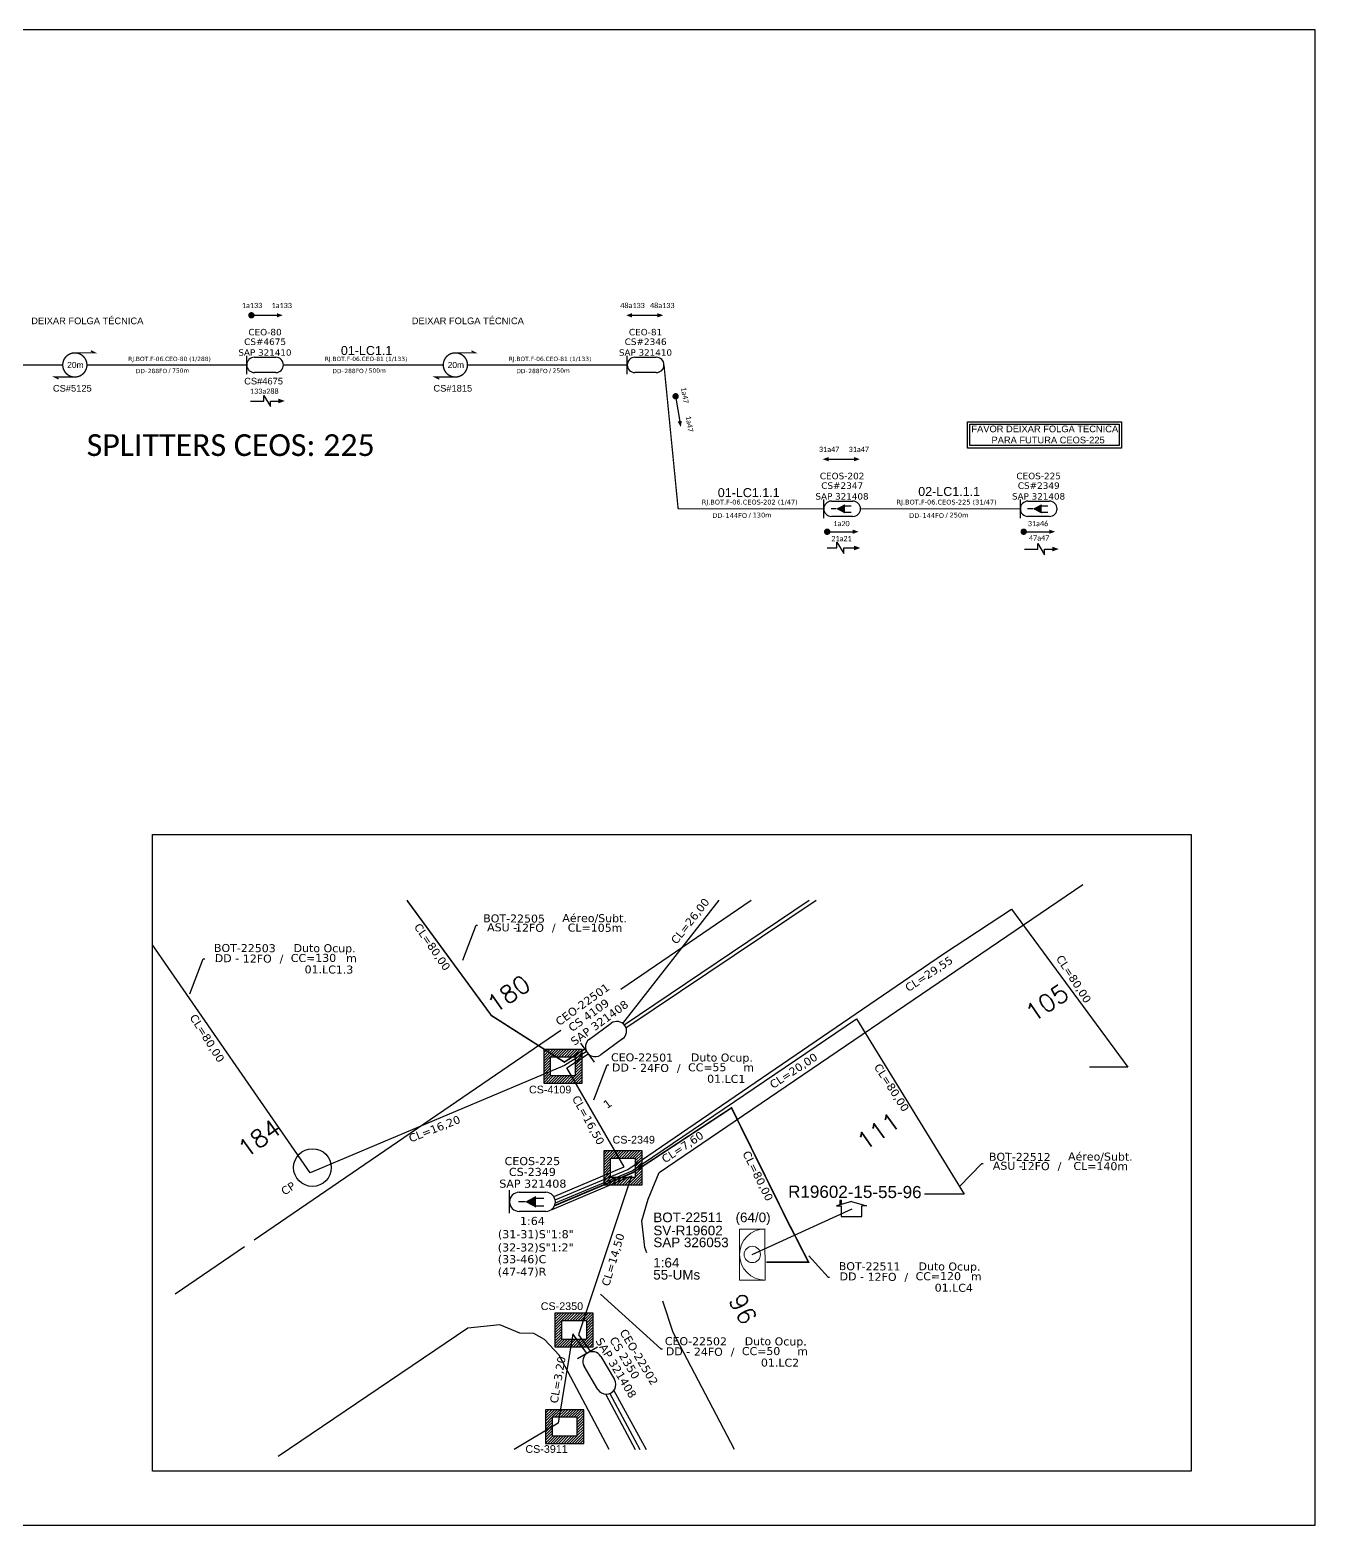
# Model space of a CAD drawing. Extents: x -89 to 1699, y 705 to 1299.
# Drawn here: x 239 to 749, y 705 to 1299 of the extents above; entities that cross this region are included whole.
import ezdxf
from ezdxf.enums import TextEntityAlignment as Align

# ---------------------------------------------------------------- set-up
doc = ezdxf.new("R2010")
doc.units = 0
doc.linetypes.add('ARILSUPP', pattern=[2.98, 1.42, -0.71, 0.14, -0.71])
for name, color, linetype in [('10.1-Caixas Subterrâneas', 5, 'Continuous'), ('20.4-CEOS', 1, 'Continuous'), ('20.5-CABO AÉREO', 1, 'Continuous'), ('20.5-CEO', 1, 'Continuous'), ('CAP a instalar', 1, 'Continuous'), ('celulas gpon', 7, 'Continuous'), ('CEO', 5, 'Continuous'), ('label_cabos', 7, 'Continuous'), ('LC1', 3, 'Continuous'), ('Legenda', 1, 'Continuous'), ('ml', 1, 'Continuous'), ('MUB', 252, 'Continuous'), ('SETA', 7, 'Continuous'), ('Surveys Casinhas', 7, 'Continuous'), ('surveys legendas', 7, 'Continuous')]:
    doc.layers.add(name, color=color, linetype=linetype)
for name, color, linetype, lineweight in [("20.0-LEGENDA DOS CDO'S", 1, 'Continuous', 0), ('20.1-CDO_INTERIOR', 1, 'Continuous', 0), ('40.1-ETIQUETAS', 1, 'Continuous', 20)]:
    doc.layers.add(name, color=color, linetype=linetype, lineweight=lineweight)
doc.layers.add('DROP DE CLIENTE', color=140, linetype='Continuous', plot=False)
doc.layers.add('EXTRA', color=50, linetype='Continuous', plot=False)
doc.styles.add('ARIAL', font='arial.ttf')
doc.styles.add('DIGICADE', font='arial.ttf')
doc.styles.add('ROMANS', font='romans')
doc.styles.add('siredit', font='verdana.ttf')
doc.styles.get("Standard").update_dxf_attribs({"font": 'arial.ttf'})
doc.linetypes.add('FENCELINE1', pattern='A,0.25,-0.1,[133,ltypeshp.shx,S=0.1,R=0,X=-0.1,Y=0],-0.1,1', length=1.45)
doc.dimstyles.get("Standard").update_dxf_attribs({"dimtxt": 0.18, "dimasz": 0.18, "dimexe": 0.18, "dimexo": 0.0625, "dimgap": 0.09, "dimtad": 0, "dimtih": 1, "dimtoh": 1, "dimdec": 4, "dimzin": 0, "dimdsep": 46, "dimtxsty": 'Standard', "dimcen": 0.09, "dimadec": 0, "dimazin": 0, "dimtfac": 1, "dimtdec": 4, "dimtofl": 0, "dimtmove": 0, "dimatfit": 3, "dimfxl": 0, "dimtolj": 1, "dimtzin": 0, "dimarcsym": 0})

# ---------------------------------------------------------------- blocks, each defined once
blk = doc.blocks.new('*X65')
at = {"color": 0, "linetype": 'Continuous'}
for p, q in [((-1.25, 0.34099), (-0.49099, 1.1)), ((-1.25, 0.517767), (-0.667767, 1.1)), ((-1.25, 0.694544), (-0.844544, 1.1)), ((-1.25, 0.87132), (-1.02132, 1.1)), ((-1.25, 1.048097), (-1.198097, 1.1)), ((-0.789214, 0.625), (-0.314214, 1.1)), ((-0.612437, 0.625), (-0.137437, 1.1)), ((-0.43566, 0.625), (0.03934, 1.1)), ((-0.258883, 0.625), (0.216117, 1.1)), ((-0.082107, 0.625), (0.392893, 1.1)), ((0.09467, 0.625), (0.56967, 1.1)), ((0.271447, 0.625), (0.746447, 1.1)), ((0.448223, 0.625), (0.923223, 1.1)), ((0.625, 0.625), (1.1, 1.1)), ((0.801777, 0.625), (1.25, 1.073223)), ((-1.25, 0.164214), (-0.8035, 0.610714)), ((-1.25, -0.012563), (-0.8035, 0.433937)), ((-1.25, -0.18934), (-0.8035, 0.25716)), ((-1.25, -0.366117), (-0.8035, 0.080383)), ((0.8035, 0.449947), (1.25, 0.896447)), ((0.8035, 0.27317), (1.25, 0.71967)), ((0.8035, 0.096393), (1.25, 0.542893)), ((0.8035, -0.080383), (1.25, 0.366117)), ((0.8035, -0.25716), (1.25, 0.18934)), ((0.8035, -0.433937), (1.25, 0.012563)), ((-1.25, -0.542893), (-0.8035, -0.096393)), ((-1.25, -0.71967), (-0.8035, -0.27317)), ((-1.25, -0.896447), (-0.8035, -0.449947)), ((-1.25, -1.073223), (-0.801777, -0.625)), ((-1.1, -1.1), (-0.625, -0.625)), ((-0.923223, -1.1), (-0.448223, -0.625)), ((-0.746447, -1.1), (-0.271447, -0.625)), ((-0.56967, -1.1), (-0.09467, -0.625)), ((-0.392893, -1.1), (0.082107, -0.625)), ((-0.216117, -1.1), (0.258883, -0.625)), ((-0.03934, -1.1), (0.43566, -0.625)), ((0.137437, -1.1), (0.612437, -0.625)), ((0.314214, -1.1), (0.789214, -0.625)), ((0.49099, -1.1), (1.25, -0.34099)), ((0.667767, -1.1), (1.25, -0.517767)), ((0.8035, -0.610714), (1.25, -0.164214)), ((0.844544, -1.1), (1.25, -0.694544)), ((1.02132, -1.1), (1.25, -0.87132)), ((1.198097, -1.1), (1.25, -1.048097))]:
    blk.add_line(p, q, dxfattribs=at)
blk = doc.blocks.new('MANHOLE_MQ')
at = {"color": 0, "linetype": 'Continuous'}
for p, q in [((0.00000623, 0.00000569), (-0.00000627, 0.00000569)), ((-0.00000627, 0.00000569), (-0.00000627, -0.00000531)), ((0.00000623, -0.00000531), (0.00000623, 0.00000569)), ((-0.00000404, 0.00000331), (0.00000399, 0.00000331)), ((-0.00000404, -0.00000294), (-0.00000404, 0.00000331)), ((0.00000399, 0.00000331), (0.00000399, -0.00000294)), ((0.00000399, -0.00000294), (-0.00000404, -0.00000294)), ((0.00000399, -0.00000294), (0.00000399, -0.00000294)), ((-0.00000627, -0.00000531), (0.00000623, -0.00000531))]:
    blk.add_line(p, q, dxfattribs=at)
at = {"color": 0, "linetype": 'Continuous', "xscale": 5e-06, "yscale": 5e-06, "zscale": 1e-05}
blk.add_blockref('*X65', (-0.00000002, 0.00000019), dxfattribs=at)
blk = doc.blocks.new('*U85')
at = {"layer": '20.4-CEOS', "color": 7, "style": 'siredit'}
for tag, p in [('FIBRAS_SPLITTER', (0, 0)), ('FIBRAS_TOP_C', (0, -4.13)), ('RESERVA_FINAIS', (0, -5.46))]:
    blk.add_attdef(tag, p, '', height=1.01, dxfattribs=at)
for tag, p, flags in [('ID_ATIVIDADE', (0, -6.77), 3), ('FATOR', (0, -8.09), 1), ('QTDE', (0, -9.4), 1), ('FID', (0, -10.71), 1)]:
    blk.add_attdef(tag, p, '', height=1.01, dxfattribs=dict(at, flags=flags))
blk = doc.blocks.new('*U87')
at = {"layer": '20.4-CEOS', "color": 7, "style": 'siredit'}
blk.add_attdef('FIBRAS_SPLITTER', (0, 0), '', height=1.01, dxfattribs=at)
for tag, p, flags in [('ID_ATIVIDADE', (0, -1.48), 3), ('FATOR', (0, -2.79), 1), ('QTDE', (0, -4.11), 1), ('FID', (0, -5.42), 1)]:
    blk.add_attdef(tag, p, '', height=1.01, dxfattribs=dict(at, flags=flags))
blk = doc.blocks.new('Inst CDOI-64')
at = {"layer": '20.1-CDO_INTERIOR', "color": 1, "lineweight": 18}
blk.add_lwpolyline([(-2.12, -2.13), (-2.12, 2.12), (0, 2.12), (0.01, -2.13)], close=True, dxfattribs=at)
blk.add_circle((-1.06, 0), 0.68, dxfattribs=at)
blk.add_arc((0.01, 0), 2.13, 90.0276, 270.0276, dxfattribs=at)
at = {"layer": "20.0-LEGENDA DOS CDO'S"}
for tag, p, style, flags in [('ID_ATIVIDADE', (-9.3, 3.78), 'ARIAL', 3), ('FATOR', (-1.5, 3.78), 'ARIAL', 1), ('QTDE', (-9.18, -3.66), 'DIGICADE', 3)]:
    blk.add_attdef(tag, p, '', height=0.8, rotation=0.118, dxfattribs=dict(at, style=style, flags=flags))
at = {"layer": "20.0-LEGENDA DOS CDO'S", "style": 'ARIAL'}
for tag, p, rotation in [('FID', (-9.3, 2.69), 0.118), ('SAP', (-9.3, 0.61), 359.9724), ('SURVEY', (-9.3, 1.6), 359.9724), ('1:XX', (-9.31, -1.08), 359.9724), ('UMS', (-9.31, -2.09), 359.9724)]:
    blk.add_attdef(tag, p, '', height=0.8, rotation=rotation, dxfattribs=at)
blk.add_attdef('FIBRAS_UTILIZADAS', text='', height=0.8, rotation=359.9724, dxfattribs=at).set_placement((-0.99, 2.69), align=Align.CENTER)
blk = doc.blocks.new('Inst CB DT OCUP CFOA-SM-DD-G-24')
at = {"layer": 'label_cabos', "color": 0, "style": 'siredit'}
for tag, flags, p in [('ID_ATIVIDADE', 3, (1.31, 2.67)), ('FATOR', 1, (11.56, 2.55))]:
    blk.add_attdef(tag, text='', height=1, rotation=359.69, dxfattribs=dict(at, flags=flags)).set_placement(p, align=Align.MIDDLE_CENTER)
for tag, p in [('TIPO_CABO', (1.11, 0)), ('DESTINO_CABO', (3.13, 1.26)), ('CABO', (4.69, -0.05)), ('/', (7.71, -0.05)), ('LANCE', (10.41, 0.02)), ('TIPO_CABO', (13.11, 1.24)), ('UND', (16.46, 0)), ('FID', (13.65, -1.41))]:
    blk.add_attdef(tag, text='', height=1, rotation=359.69, dxfattribs=at).set_placement(p, align=Align.MIDDLE_CENTER)
blk.add_attdef('QTDE', (11.93, -0.45), '', height=1, rotation=359.69, dxfattribs=at)
blk = doc.blocks.new('LEGENDA DOS CABOS')
at = {"layer": 'EXTRA', "color": 0, "style": 'siredit'}
for tag, p in [('ID', (4.6, 0.97)), ('XX', (9.03, 0.97))]:
    blk.add_attdef(tag, text='', height=0.48, rotation=359.69, dxfattribs=at).set_placement(p, align=Align.MIDDLE_CENTER)
at = {"layer": 'Legenda', "color": 0, "style": 'siredit'}
for tag, p in [('TIPO_CABO', (1.31, 0)), ('CABO', (4.69, -0.05)), ('/', (6.81, -0.05)), ('METROS', (10.03, -0.05))]:
    blk.add_attdef(tag, text='', height=0.8, rotation=359.69, dxfattribs=at).set_placement(p, align=Align.MIDDLE_CENTER)
blk = doc.blocks.new('Inst CB DT OCUP CFOA-SM-DD-S-12')
at = {"layer": 'label_cabos', "color": 0, "style": 'siredit'}
for tag, flags, p in [('ID_ATIVIDADE', 3, (1.31, 2.67)), ('FATOR', 1, (11.56, 2.55))]:
    blk.add_attdef(tag, text='', height=1, rotation=359.69, dxfattribs=dict(at, flags=flags)).set_placement(p, align=Align.MIDDLE_CENTER)
for tag, p in [('TIPO_CABO', (1.11, 0)), ('DESTINO_CABO', (3.13, 1.26)), ('CABO', (4.69, -0.05)), ('/', (7.71, -0.05)), ('LANCE', (10.41, 0.02)), ('TIPO_CABO', (13.11, 1.24)), ('UND', (16.46, 0)), ('FID', (13.65, -1.41))]:
    blk.add_attdef(tag, text='', height=1, rotation=359.69, dxfattribs=at).set_placement(p, align=Align.MIDDLE_CENTER)
blk.add_attdef('QTDE', (11.93, -0.45), '', height=1, rotation=359.69, dxfattribs=at)
blk = doc.blocks.new('ETIQUETA_RS5F')
at = {"layer": '40.1-ETIQUETAS', "color": 0, "style": 'siredit'}
blk.add_text('/', height=1.5, dxfattribs=at).set_placement((1.58, -1.95), align=Align.MIDDLE_RIGHT)
for tag, p in [('ETIQUETA_R_PRIMARIA', (1.21, 4.1)), ('ETIQUETA_R_SECUNDARIA', (1.21, 2.1)), ('F_ATIVAS/F_MORTAS', (1.14, -4.24))]:
    blk.add_attdef(tag, text='', height=1.5, dxfattribs=at).set_placement(p, align=Align.MIDDLE_CENTER)
for tag, p in [('TIPO_CABO', (-6.58, -2.12)), ('CAP_CABO', (0.4, -2.09))]:
    blk.add_attdef(tag, text='', height=1.5, dxfattribs=at).set_placement(p, align=Align.MIDDLE_RIGHT)
blk.add_attdef('METROS', text='', height=1.5, dxfattribs=at).set_placement((2.14, -1.95), align=Align.MIDDLE_LEFT)
for tag, p in [('FUSÃO_1', (0.85, -8.39)), ('FUSÃO_2', (0.85, -10.6)), ('FUSÃO_3', (0.85, -12.93)), ('FUSÃO_4', (0.85, -15.14)), ('FUSÃO_5', (0.85, -17.16))]:
    blk.add_attdef(tag, text='', height=1.5, dxfattribs=at).set_placement(p, align=Align.CENTER)
blk = doc.blocks.new('SURVEY_SURVEY')
for p, q in [((0, 0.0000152), (-0.0000151, 0.0000108)), ((0, 0.0000152), (0.0000151, 0.0000108)), ((0.0000101, 0.0000159), (0.0000117, 0.0000159)), ((0.0000101, 0.0000123), (0.0000101, 0.0000159)), ((0.0000117, 0.0000159), (0.0000117, 0.0000119)), ((-0.0000151, 0.0000108), (-0.0000104, 0.0000108)), ((-0.0000103, 0), (-0.0000103, 0.0000108)), ((0.0000103, 0), (-0.0000103, 0)), ((0.0000151, 0.0000108), (0.0000103, 0.0000108)), ((0.0000103, 0.0000108), (0.0000103, 0))]:
    blk.add_line(p, q)

msp = doc.modelspace()

# ---------------------------------------------------------------- linework, layer by layer
msp.add_lwpolyline([(-89.32, 705.02), (749.25, 705.02), (749.25, 1299.02), (-89.32, 1299.02), (-89.32, 705.02)])
at = {"color": 7}
for points, const_width in [([(325.94, 1185.64, 1), (327.21, 1185.65, 1)], 1.27), ([(256.4, 1170.72, 1.000012), (256.4, 1161.12, 0.999978)], 0.533), ([(407.61, 1170.72, 1.000012), (407.61, 1161.12, 0.999978)], 0.533), ([(495.03, 1154.1, 1), (495.23, 1152.85, 1)], 1.27), ([(554.73, 1099.66, 1), (556, 1099.67, 1)], 1.27), ([(632.83, 1099.66, 1), (634.1, 1099.67, 1)], 1.27)]:
    msp.add_lwpolyline(points, format="xyb", close=True, dxfattribs=dict(at, const_width=const_width))
for points in [[(326.58, 1185.64), (336.71, 1185.64)], [(477.78, 1185.64), (487.92, 1185.64)], [(331.52, 1151.59), (331.52, 1153.84), (334.2, 1149.35), (334.2, 1151.59)], [(555.89, 1128.49), (566.02, 1128.49)], [(555.36, 1099.66), (565.5, 1099.66)], [(633.47, 1099.66), (643.6, 1099.66)], [(559.25, 1093.2), (559.25, 1095.45), (561.93, 1090.96), (561.93, 1093.2)], [(639.05, 1092.76), (639.05, 1095.01), (641.73, 1090.52), (641.74, 1092.76)]]:
    msp.add_lwpolyline(points, dxfattribs=at)
at = {"color": 7, "const_width": 0.5}
for points in [[(256.4, 1170.72), (264.4, 1170.72), (262.8, 1171.52)], [(407.61, 1170.72), (415.61, 1170.72), (414.01, 1171.52)], [(256.4, 1161.12), (248.4, 1161.12), (250, 1160.32)], [(407.61, 1161.12), (399.61, 1161.12), (401.21, 1160.32)]]:
    msp.add_lwpolyline(points, dxfattribs=at)
at = {"color": 7, "ltscale": 9e-07}
for points in [[(611.06, 1143.32), (672.35, 1143.32), (672.35, 1132.89), (611.06, 1132.89)], [(612.04, 1142.34), (671.37, 1142.34), (671.37, 1133.86), (612.04, 1133.86)]]:
    msp.add_lwpolyline(points, close=True, dxfattribs=at)
at = {"color": 3, "ltscale": 0.5}
msp.add_lwpolyline([(287.33, 979.42), (700.03, 979.42), (700.03, 726.42), (287.33, 726.42)], close=True, dxfattribs=at)
at = {"layer": '20.4-CEOS', "color": 7}
for p, q in [((327.74, 1168.96), (336.27, 1168.96)), ((478.95, 1168.96), (487.47, 1168.96)), ((336.27, 1162.88), (327.74, 1162.88)), ((487.47, 1162.88), (478.95, 1162.88)), ((557.05, 1111.8), (565.58, 1111.8)), ((635.16, 1111.8), (643.68, 1111.8)), ((565.58, 1105.72), (557.05, 1105.72)), ((643.68, 1105.72), (635.16, 1105.72))]:
    msp.add_line(p, q, dxfattribs=at)
at = {"layer": '20.4-CEOS', "color": 5}
for p, q in [((432.92, 837.24), (443.55, 837.24)), ((443.55, 829.67), (432.92, 829.67))]:
    msp.add_line(p, q, dxfattribs=at)
at = {"layer": '20.4-CEOS', "color": 7}
for points in [[(324.7, 1162.25), (324.7, 1169.58)], [(475.91, 1162.25), (475.91, 1169.58)], [(554.01, 1105.1), (554.01, 1112.43)], [(632.12, 1105.1), (632.12, 1112.43)], [(558.96, 1108.76), (556.91, 1108.76)], [(562.33, 1109.97), (564.91, 1109.97)], [(562.33, 1107.44), (564.91, 1107.44)], [(637.07, 1108.76), (635.02, 1108.76)], [(640.43, 1109.97), (643.02, 1109.97)], [(640.43, 1107.44), (643.02, 1107.44)]]:
    msp.add_lwpolyline(points, dxfattribs=at)
for points in [[(558.96, 1108.76, 0, 3.75, 0), (562.48, 1108.76, 3.75, 3.75, 0)], [(637.07, 1108.76, 0, 3.75, 0), (640.59, 1108.76, 3.75, 3.75, 0)]]:
    msp.add_lwpolyline(points, format="xyseb", dxfattribs=at)
at = {"layer": '20.4-CEOS', "color": 5}
for points in [[(429.13, 828.89), (429.13, 838.02)], [(435.3, 833.46), (432.74, 833.46)], [(439.49, 834.96), (442.72, 834.96)], [(439.49, 831.81), (442.72, 831.81)]]:
    msp.add_lwpolyline(points, dxfattribs=at)
msp.add_lwpolyline([(435.3, 833.46, 0, 4.68, 0), (439.69, 833.46, 4.68, 4.68, 0)], format="xyseb", dxfattribs=at)
at = {"layer": '20.4-CEOS', "color": 7}
for centre, start, end in [((327.74, 1165.92), 90, 270), ((336.27, 1165.92), 270, 90), ((478.95, 1165.92), 90, 270), ((487.47, 1165.92), 270, 90), ((557.05, 1108.76), 90, 270), ((565.58, 1108.76), 270, 90), ((635.16, 1108.76), 90, 270), ((643.68, 1108.76), 270, 90)]:
    msp.add_arc(centre, 3.04, start, end, dxfattribs=at)
at = {"layer": '20.4-CEOS', "color": 5}
for centre, start, end in [((432.92, 833.46), 90, 270), ((443.55, 833.46), 270, 90)]:
    msp.add_arc(centre, 3.79, start, end, dxfattribs=at)
at = {"layer": '20.5-CABO AÉREO', "color": 7, "ltscale": 8, "const_width": 0.508}
for points in [[(188.1, 1165.92), (251.6, 1165.92)], [(261.2, 1165.92), (324.7, 1165.92)], [(339.31, 1165.92), (402.81, 1165.92)], [(412.41, 1165.92), (475.91, 1165.92)], [(490.51, 1165.92), (496.14, 1108.76)], [(496.14, 1108.76), (554.01, 1108.76)], [(568.62, 1108.76), (632.12, 1108.76)]]:
    msp.add_lwpolyline(points, dxfattribs=at)
at = {"layer": '20.5-CEO', "color": 7}
for p, q in [((460.86, 898.06), (469.58, 904.37)), ((474.07, 898.16), (465.36, 891.85)), ((464.29, 758.88), (458.78, 768.12)), ((465.36, 772.05), (470.87, 762.81))]:
    msp.add_line(p, q, dxfattribs=at)
for points in [[(457.3, 896.45), (462.72, 888.97)], [(464.08, 775.74), (456.14, 771.01)]]:
    msp.add_lwpolyline(points, dxfattribs=at)
for centre, start, end in [((471.82, 901.27), 305.91777, 125.91777), ((463.11, 894.96), 125.91777, 305.91777), ((462.07, 770.08), 30.8156, 210.8156), ((467.58, 760.85), 210.8156, 30.8156)]:
    msp.add_arc(centre, 3.83, start, end, dxfattribs=at)
at = {"layer": 'CAP a instalar', "color": 8, "linetype": 'FENCELINE1', "ltscale": 5, "const_width": 0.636}
msp.add_lwpolyline([(458.88, 894.07), (450.92, 888.97), (421.94, 907.46), (388.36, 953.27)], dxfattribs=at)
at = {"layer": 'CAP a instalar', "color": 7, "linetype": 'FENCELINE1', "ltscale": 5}
for points in [[(474.18, 904.29), (512.45, 953.27)], [(474.74, 903.77), (548.17, 953.27)], [(475.32, 902.62), (550.99, 953.27)], [(447.26, 834.23), (476.14, 846.25), (601.65, 931.96), (628.55, 949.78), (674.83, 886.9), (659.59, 886.92)], [(459.56, 893.06), (451.01, 887.67), (349.98, 844.98), (287.33, 935.61)], [(447.09, 835.74), (474.75, 847.32), (451.94, 886.67), (460.4, 892.27)], [(446.02, 830.42), (477.56, 843.82), (456.57, 780.62), (461.22, 774.09)], [(459.66, 773.43), (454.25, 780.95), (448.45, 745.48), (430.99, 735.11)]]:
    msp.add_lwpolyline(points, dxfattribs=at)
at = {"layer": 'CAP a instalar', "color": 8, "linetype": 'FENCELINE1', "ltscale": 5}
msp.add_lwpolyline([(447.42, 833.11), (477.84, 845.72), (567.05, 906.16), (609.77, 836.55), (594.03, 836.51)], dxfattribs=at)
at = {"layer": 'CAP a instalar', "linetype": 'FENCELINE1', "ltscale": 5, "const_width": 0.636}
for points in [[(446.84, 831.85), (478.31, 845.13), (517.35, 870.78), (540.95, 823.03)], [(540.8, 823.45), (547.93, 809.53), (531.21, 809.53)]]:
    msp.add_lwpolyline(points, dxfattribs=at)
at = {"layer": 'CAP a instalar', "color": 8, "ltscale": 5}
for points in [[(467.37, 756.93), (479.02, 735.11)], [(468.93, 757.24), (480.9, 735.11)], [(470.63, 758.54), (483.44, 735.11)]]:
    msp.add_lwpolyline(points, dxfattribs=at)
at = {"layer": 'DROP DE CLIENTE'}
msp.add_lwpolyline([(525.6, 812.53), (565.31, 830.64)], dxfattribs=at)
at = {"layer": 'ml', "color": 5}
msp.add_circle((350.83, 847.04), 7.49, dxfattribs=at)
at = {"layer": 'MUB'}
for points in [[(483.65, 813.12), (482.93, 815.27), (481.67, 825.92), (484.28, 834.55), (488.62, 845.14), (656.99, 959.47)], [(473.43, 917.96), (525.11, 953.27)], [(327.7, 818.39), (449.49, 901.61)], [(296.3, 796.94), (323.86, 815.76)], [(518.54, 735.11), (494.18, 781.48), (489.99, 794.05)], [(468.7, 735.11), (448.81, 772.52), (442.98, 778.78), (438.78, 781.11), (433.22, 781.3), (425.24, 784.61), (412.55, 783.26), (337.16, 732.21)]]:
    msp.add_lwpolyline(points, dxfattribs=at)
at = {"layer": 'SETA', "color": 7}
for points in [[(495.13, 1153.47), (496.91, 1142.7)], [(326.25, 1151.59), (331.52, 1151.59)], [(334.2, 1151.59), (338.26, 1151.59)], [(555.36, 1093.2), (559.25, 1093.2)], [(561.93, 1093.2), (565.99, 1093.2)], [(633.78, 1092.76), (639.05, 1092.76)], [(641.74, 1092.76), (645.79, 1092.76)]]:
    msp.add_lwpolyline(points, dxfattribs=at)
for points in [[(336.71, 1186.49), (339.04, 1185.66), (336.72, 1184.8)], [(477.79, 1184.8), (475.46, 1185.63), (477.78, 1186.49)], [(487.92, 1186.49), (490.25, 1185.66), (487.92, 1184.8)], [(337.29, 1152.54), (339.85, 1151.61), (337.29, 1150.68)], [(497.62, 1143.7), (497.16, 1141.27), (495.95, 1143.43)], [(555.89, 1127.64), (553.56, 1128.47), (555.89, 1129.33)], [(566.02, 1129.33), (568.35, 1128.5), (566.03, 1127.64)], [(565.49, 1100.51), (567.83, 1099.67), (565.5, 1098.82)], [(643.6, 1100.51), (645.93, 1099.67), (643.61, 1098.82)], [(565.99, 1094.13), (568.55, 1093.2), (565.99, 1092.27)], [(644.83, 1093.71), (647.39, 1092.78), (644.83, 1091.85)]]:
    msp.add_solid(points, dxfattribs=at)

# ---------------------------------------------------------------- block references
at = {"color": 0, "lineweight": 0}
ref = msp.add_blockref('Inst CB DT OCUP CFOA-SM-DD-S-12', (314.01, 930.25), dxfattribs=dict(at, xscale=3.178607467204843, yscale=3.178607467204843, zscale=3.178607467204843))
ref.add_attrib('DESTINO_CABO', 'BOT-22503', dxfattribs={"layer": 'label_cabos', "color": 0, "height": 3.179, "rotation": 359.69001, "style": 'siredit'}).set_placement((323.96, 934.26), align=Align.MIDDLE_CENTER)
ref.add_attrib('TIPO_CABO', 'Duto Ocup.', dxfattribs={"layer": 'label_cabos', "color": 0, "height": 3.179, "rotation": 359.69001, "style": 'siredit'}).set_placement((355.67, 934.2), align=Align.MIDDLE_CENTER)
ref.add_attrib('/', '/', dxfattribs={"layer": 'label_cabos', "color": 0, "height": 3.18, "rotation": 359.69001, "style": 'siredit'}).set_placement((338.53, 930.08), align=Align.MIDDLE_CENTER)
ref.add_attrib('FID', '01.LC1.3', dxfattribs={"layer": 'label_cabos', "color": 0, "height": 3.179, "rotation": 359.69001, "style": 'siredit'}).set_placement((357.39, 925.75), align=Align.MIDDLE_CENTER)
ref.add_attrib('LANCE', 'CC=', dxfattribs={"layer": 'label_cabos', "color": 0, "height": 3.179, "rotation": 359.69001, "style": 'siredit'}).set_placement((347.09, 930.31), align=Align.MIDDLE_CENTER)
ref.add_attrib('UND', 'm', dxfattribs={"layer": 'label_cabos', "color": 0, "height": 3.18, "rotation": 359.69001, "style": 'siredit'}).set_placement((366.34, 930.25), align=Align.MIDDLE_CENTER)
ref.add_attrib('CABO', '12FO', dxfattribs={"layer": 'label_cabos', "color": 0, "height": 3.179, "rotation": 359.69001, "style": 'siredit'}).set_placement((328.9, 930.08), align=Align.MIDDLE_CENTER)
ref.add_attrib('TIPO_CABO', 'DD - ', dxfattribs={"layer": 'label_cabos', "color": 0, "height": 3.179, "rotation": 359.69001, "style": 'siredit'}).set_placement((317.54, 930.23), align=Align.MIDDLE_CENTER)
ref.add_attrib('QTDE', '130', (351.93, 928.8), dxfattribs={"layer": 'label_cabos', "color": 0, "height": 3.179, "rotation": 359.69001, "style": 'siredit'})
ref = msp.add_blockref('Inst CB DT OCUP CFOA-SM-DD-G-24', (471.86, 886.8), dxfattribs=dict(at, xscale=3.178607467204843, yscale=3.178607467204843, zscale=3.178607467204843))
ref.add_attrib('DESTINO_CABO', 'CEO-22501', dxfattribs={"layer": 'label_cabos', "color": 0, "height": 3.179, "rotation": 359.69001, "style": 'siredit'}).set_placement((481.81, 890.81), align=Align.MIDDLE_CENTER)
ref.add_attrib('TIPO_CABO', 'Duto Ocup.', dxfattribs={"layer": 'label_cabos', "color": 0, "height": 3.179, "rotation": 359.69001, "style": 'siredit'}).set_placement((513.52, 890.76), align=Align.MIDDLE_CENTER)
ref.add_attrib('/', '/', dxfattribs={"layer": 'label_cabos', "color": 0, "height": 3.18, "rotation": 359.69001, "style": 'siredit'}).set_placement((496.38, 886.64), align=Align.MIDDLE_CENTER)
ref.add_attrib('FID', '01.LC1', dxfattribs={"layer": 'label_cabos', "color": 0, "height": 3.179, "rotation": 359.69001, "style": 'siredit'}).set_placement((515.24, 882.31), align=Align.MIDDLE_CENTER)
ref.add_attrib('LANCE', 'CC=', dxfattribs={"layer": 'label_cabos', "color": 0, "height": 3.179, "rotation": 359.69001, "style": 'siredit'}).set_placement((504.94, 886.87), align=Align.MIDDLE_CENTER)
ref.add_attrib('UND', 'm', dxfattribs={"layer": 'label_cabos', "color": 0, "height": 3.18, "rotation": 359.69001, "style": 'siredit'}).set_placement((524.19, 886.81), align=Align.MIDDLE_CENTER)
ref.add_attrib('CABO', '24FO', dxfattribs={"layer": 'label_cabos', "color": 0, "height": 3.179, "rotation": 359.69001, "style": 'siredit'}).set_placement((486.75, 886.64), align=Align.MIDDLE_CENTER)
ref.add_attrib('TIPO_CABO', 'DD - ', dxfattribs={"layer": 'label_cabos', "color": 0, "height": 3.179, "rotation": 359.69001, "style": 'siredit'}).set_placement((475.39, 886.79), align=Align.MIDDLE_CENTER)
ref.add_attrib('QTDE', '55', (509.77, 885.36), dxfattribs={"layer": 'label_cabos', "color": 0, "height": 3.179, "rotation": 359.69001, "style": 'siredit'})
at = {"color": 0, "lineweight": 0, "xscale": 4.767911200807266, "yscale": 4.767911200807266, "zscale": 4.767911200807266}
msp.add_blockref('Inst CDOI-64', (530.64, 812.53), dxfattribs=at).add_auto_attribs({'FIBRAS_UTILIZADAS': '(64/0)', 'SURVEY': 'SV-R19602', 'SAP': 'SAP 326053', '1:XX': '1:64', 'UMS': '55-UMs', 'FID': 'BOT-22511'})
at = {"color": 0, "lineweight": 0}
ref = msp.add_blockref('Inst CB DT OCUP CFOA-SM-DD-S-12', (562.29, 803.82), dxfattribs=dict(at, xscale=3.178607467204843, yscale=3.178607467204843, zscale=3.178607467204843))
ref.add_attrib('DESTINO_CABO', 'BOT-22511', dxfattribs={"layer": 'EXTRA', "color": 0, "height": 3.179, "rotation": 359.69001, "style": 'siredit'}).set_placement((572.24, 807.83), align=Align.MIDDLE_CENTER)
ref.add_attrib('TIPO_CABO', 'Duto Ocup.', dxfattribs={"layer": 'label_cabos', "color": 0, "height": 3.179, "rotation": 359.69001, "style": 'siredit'}).set_placement((603.96, 807.77), align=Align.MIDDLE_CENTER)
ref.add_attrib('/', '/', dxfattribs={"layer": 'label_cabos', "color": 0, "height": 3.18, "rotation": 359.69001, "style": 'siredit'}).set_placement((586.81, 803.65), align=Align.MIDDLE_CENTER)
ref.add_attrib('FID', '01.LC4', dxfattribs={"layer": 'label_cabos', "color": 0, "height": 3.179, "rotation": 359.69001, "style": 'siredit'}).set_placement((605.67, 799.32), align=Align.MIDDLE_CENTER)
ref.add_attrib('LANCE', 'CC=', dxfattribs={"layer": 'label_cabos', "color": 0, "height": 3.179, "rotation": 359.69001, "style": 'siredit'}).set_placement((595.38, 803.88), align=Align.MIDDLE_CENTER)
ref.add_attrib('UND', 'm', dxfattribs={"layer": 'label_cabos', "color": 0, "height": 3.18, "rotation": 359.69001, "style": 'siredit'}).set_placement((614.62, 803.82), align=Align.MIDDLE_CENTER)
ref.add_attrib('CABO', '12FO', dxfattribs={"layer": 'label_cabos', "color": 0, "height": 3.179, "rotation": 359.69001, "style": 'siredit'}).set_placement((577.18, 803.65), align=Align.MIDDLE_CENTER)
ref.add_attrib('TIPO_CABO', 'DD - ', dxfattribs={"layer": 'label_cabos', "color": 0, "height": 3.179, "rotation": 359.69001, "style": 'siredit'}).set_placement((565.83, 803.8), align=Align.MIDDLE_CENTER)
ref.add_attrib('QTDE', '120', (600.21, 802.37), dxfattribs={"layer": 'label_cabos', "color": 0, "height": 3.179, "rotation": 359.69001, "style": 'siredit'})
ref = msp.add_blockref('Inst CB DT OCUP CFOA-SM-DD-G-24', (493.25, 774.06), dxfattribs=dict(at, xscale=3.178607467204843, yscale=3.178607467204843, zscale=3.178607467204843))
ref.add_attrib('DESTINO_CABO', 'CEO-22502', dxfattribs={"layer": 'label_cabos', "color": 0, "height": 3.179, "rotation": 359.69001, "style": 'siredit'}).set_placement((503.2, 778.07), align=Align.MIDDLE_CENTER)
ref.add_attrib('TIPO_CABO', 'Duto Ocup.', dxfattribs={"layer": 'label_cabos', "color": 0, "height": 3.179, "rotation": 359.69001, "style": 'siredit'}).set_placement((534.92, 778.02), align=Align.MIDDLE_CENTER)
ref.add_attrib('/', '/', dxfattribs={"layer": 'label_cabos', "color": 0, "height": 3.18, "rotation": 359.69001, "style": 'siredit'}).set_placement((517.77, 773.89), align=Align.MIDDLE_CENTER)
ref.add_attrib('FID', '01.LC2', dxfattribs={"layer": 'label_cabos', "color": 0, "height": 3.179, "rotation": 359.69001, "style": 'siredit'}).set_placement((536.63, 769.56), align=Align.MIDDLE_CENTER)
ref.add_attrib('LANCE', 'CC=', dxfattribs={"layer": 'label_cabos', "color": 0, "height": 3.179, "rotation": 359.69001, "style": 'siredit'}).set_placement((526.34, 774.13), align=Align.MIDDLE_CENTER)
ref.add_attrib('UND', 'm', dxfattribs={"layer": 'label_cabos', "color": 0, "height": 3.18, "rotation": 359.69001, "style": 'siredit'}).set_placement((545.58, 774.06), align=Align.MIDDLE_CENTER)
ref.add_attrib('CABO', '24FO', dxfattribs={"layer": 'label_cabos', "color": 0, "height": 3.179, "rotation": 359.69001, "style": 'siredit'}).set_placement((508.14, 773.89), align=Align.MIDDLE_CENTER)
ref.add_attrib('TIPO_CABO', 'DD - ', dxfattribs={"layer": 'label_cabos', "color": 0, "height": 3.179, "rotation": 359.69001, "style": 'siredit'}).set_placement((496.79, 774.04), align=Align.MIDDLE_CENTER)
ref.add_attrib('QTDE', '50', (531.17, 772.61), dxfattribs={"layer": 'label_cabos', "color": 0, "height": 3.179, "rotation": 359.69001, "style": 'siredit'})
at = {"layer": '10.1-Caixas Subterrâneas', "color": 30, "xscale": 1219774.929663146, "yscale": 1219774.929663146, "zscale": 1219774.929663146}
for p, rotation in [((450.33, 887.51), 180.0000000000626), ((474.18, 847.18), 180.0000000000626), ((454.74, 782.78), 180.0000000000626), ((451.02, 744.4), 180.0000000000625)]:
    msp.add_blockref('MANHOLE_MQ', p, dxfattribs=dict(at, rotation=rotation))
at = {"layer": '20.4-CEOS', "color": 5, "lineweight": 0}
ref = msp.add_blockref('*U85', (424.52, 818.99), dxfattribs=dict(at, xscale=3.178607467204843, yscale=3.178607467204843, zscale=3.178607467204843))
ref.add_attrib('FIBRAS_SPLITTER', '(31-31)S"1:8"', (424.52, 818.99), dxfattribs={"color": 7, "height": 3.2094, "style": 'siredit'})
ref.add_attrib('FIBRAS_TOP_C', '(33-46)C', (424.47, 809.06), dxfattribs={"color": 7, "height": 3.209, "style": 'siredit'})
ref.add_attrib('RESERVA_FINAIS', '(47-47)R', (424.47, 804.06), dxfattribs={"color": 7, "height": 3.209, "style": 'siredit'})
at = {"layer": '20.4-CEOS', "color": 5, "lineweight": 0, "xscale": 3.178607467204843, "yscale": 3.178607467204843, "zscale": 3.178607467204843}
msp.add_blockref('*U87', (424.47, 813.72), dxfattribs=at).add_auto_attribs({'FIBRAS_SPLITTER': '(32-32)S"1:2"'})
at = {"layer": '40.1-ETIQUETAS', "color": 7}
ref = msp.add_blockref('ETIQUETA_RS5F', (292.63, 1165.92), dxfattribs=dict(at, xscale=1.143000000000007, yscale=1.142999999999971, zscale=1.143))
ref.add_attrib('ETIQUETA_R_SECUNDARIA', 'RJ.BOT.F-06.CEO-80 (1/288)', dxfattribs={"color": 0, "height": 1.7145, "style": 'siredit'}).set_placement((294.02, 1168.32), align=Align.MIDDLE_CENTER)
ref.add_attrib('TIPO_CABO', 'DD-', dxfattribs={"color": 0, "height": 1.714, "style": 'siredit'}).set_placement((285.1, 1163.5), align=Align.MIDDLE_RIGHT)
ref.add_attrib('CAP_CABO', '288FO', dxfattribs={"color": 0, "height": 1.714, "style": 'siredit'}).set_placement((293.08, 1163.53), align=Align.MIDDLE_RIGHT)
ref.add_attrib('METROS', '750m', dxfattribs={"color": 0, "height": 1.714, "style": 'siredit'}).set_placement((295.08, 1163.68), align=Align.MIDDLE_LEFT)
ref = msp.add_blockref('ETIQUETA_RS5F', (370.73, 1165.92), dxfattribs=dict(at, xscale=1.143000000000007, yscale=1.142999999999971, zscale=1.143))
ref.add_attrib('ETIQUETA_R_SECUNDARIA', 'RJ.BOT.F-06.CEO-81 (1/133)', dxfattribs={"color": 0, "height": 1.7145, "style": 'siredit'}).set_placement((372.12, 1168.32), align=Align.MIDDLE_CENTER)
ref.add_attrib('TIPO_CABO', 'DD-', dxfattribs={"color": 0, "height": 1.714, "style": 'siredit'}).set_placement((363.21, 1163.5), align=Align.MIDDLE_RIGHT)
ref.add_attrib('CAP_CABO', '288FO', dxfattribs={"color": 0, "height": 1.714, "style": 'siredit'}).set_placement((371.19, 1163.53), align=Align.MIDDLE_RIGHT)
ref.add_attrib('METROS', '500m', dxfattribs={"color": 0, "height": 1.714, "style": 'siredit'}).set_placement((373.18, 1163.68), align=Align.MIDDLE_LEFT)
ref = msp.add_blockref('ETIQUETA_RS5F', (443.83, 1165.92), dxfattribs=dict(at, xscale=1.143000000000007, yscale=1.142999999999971, zscale=1.143))
ref.add_attrib('ETIQUETA_R_SECUNDARIA', 'RJ.BOT.F-06.CEO-81 (1/133)', dxfattribs={"color": 0, "height": 1.7145, "style": 'siredit'}).set_placement((445.22, 1168.32), align=Align.MIDDLE_CENTER)
ref.add_attrib('TIPO_CABO', 'DD-', dxfattribs={"color": 0, "height": 1.714, "style": 'siredit'}).set_placement((436.31, 1163.5), align=Align.MIDDLE_RIGHT)
ref.add_attrib('CAP_CABO', '288FO', dxfattribs={"color": 0, "height": 1.714, "style": 'siredit'}).set_placement((444.29, 1163.52), align=Align.MIDDLE_RIGHT)
ref.add_attrib('METROS', '250m', dxfattribs={"color": 0, "height": 1.714, "style": 'siredit'}).set_placement((446.28, 1163.68), align=Align.MIDDLE_LEFT)
ref = msp.add_blockref('ETIQUETA_RS5F', (523.03, 1108.76), dxfattribs=dict(at, xscale=1.27, yscale=1.27, zscale=1.27))
ref.add_attrib('ETIQUETA_R_SECUNDARIA', 'RJ.BOT.F-06.CEOS-202 (1/47)', dxfattribs={"color": 0, "height": 1.905, "style": 'siredit'}).set_placement((524.57, 1111.43), align=Align.MIDDLE_CENTER)
ref.add_attrib('TIPO_CABO', 'DD-', dxfattribs={"color": 0, "height": 1.905, "style": 'siredit'}).set_placement((514.67, 1106.08), align=Align.MIDDLE_RIGHT)
ref.add_attrib('CAP_CABO', '144FO', dxfattribs={"color": 0, "height": 1.905, "style": 'siredit'}).set_placement((523.53, 1106.1), align=Align.MIDDLE_RIGHT)
ref.add_attrib('METROS', '130m', dxfattribs={"color": 0, "height": 1.905, "style": 'siredit'}).set_placement((525.75, 1106.28), align=Align.MIDDLE_LEFT)
ref = msp.add_blockref('ETIQUETA_RS5F', (601.27, 1108.76), dxfattribs=dict(at, xscale=1.27, yscale=1.27, zscale=1.27))
ref.add_attrib('ETIQUETA_R_SECUNDARIA', 'RJ.BOT.F-06.CEOS-225 (31/47)', dxfattribs={"color": 0, "height": 1.905, "style": 'siredit'}).set_placement((602.81, 1111.43), align=Align.MIDDLE_CENTER)
ref.add_attrib('TIPO_CABO', 'DD-', dxfattribs={"color": 0, "height": 1.905, "style": 'siredit'}).set_placement((592.91, 1106.08), align=Align.MIDDLE_RIGHT)
ref.add_attrib('CAP_CABO', '144FO', dxfattribs={"color": 0, "height": 1.905, "style": 'siredit'}).set_placement((601.78, 1106.1), align=Align.MIDDLE_RIGHT)
ref.add_attrib('METROS', '250m', dxfattribs={"color": 0, "height": 1.905, "style": 'siredit'}).set_placement((603.99, 1106.28), align=Align.MIDDLE_LEFT)
at = {"layer": 'label_cabos', "color": 0, "lineweight": 0}
ref = msp.add_blockref('LEGENDA DOS CABOS', (417.48, 940.83), dxfattribs=dict(at, xscale=3.178607467204843, yscale=3.178607467204843, zscale=3.178607467204843))
ref.add_attrib('ID', 'BOT-22505', dxfattribs={"color": 0, "height": 3.179, "rotation": 359.69001, "style": 'siredit'}).set_placement((430.95, 946.01), align=Align.MIDDLE_CENTER)
ref.add_attrib('CABO', '12FO', dxfattribs={"color": 0, "height": 3.179, "rotation": 359.69001, "style": 'siredit'}).set_placement((437.07, 942.34), align=Align.MIDDLE_CENTER)
ref.add_attrib('METROS', 'CL=105m', dxfattribs={"color": 0, "height": 3.179, "rotation": 359.69001, "style": 'siredit'}).set_placement((463.12, 942.34), align=Align.MIDDLE_CENTER)
ref.add_attrib('XX', 'Aéreo/Subt.', dxfattribs={"color": 0, "height": 3.1786, "rotation": 359.69001, "style": 'siredit'}).set_placement((462.95, 946.15), align=Align.MIDDLE_CENTER)
ref.add_attrib('/', '/', dxfattribs={"color": 0, "height": 3.18, "rotation": 359.69001, "style": 'siredit'}).set_placement((446.69, 942.34), align=Align.MIDDLE_CENTER)
ref.add_attrib('TIPO_CABO', 'ASU -', dxfattribs={"color": 0, "height": 3.179, "rotation": 359.69001, "style": 'siredit'}).set_placement((426.19, 942.49), align=Align.MIDDLE_CENTER)
ref = msp.add_blockref('LEGENDA DOS CABOS', (618.43, 846.12), dxfattribs=dict(at, xscale=3.178607467204843, yscale=3.178607467204843, zscale=3.178607467204843))
ref.add_attrib('ID', 'BOT-22512', dxfattribs={"color": 0, "height": 3.179, "rotation": 359.69001, "style": 'siredit'}).set_placement((631.91, 851.3), align=Align.MIDDLE_CENTER)
ref.add_attrib('CABO', '12FO', dxfattribs={"color": 0, "height": 3.179, "rotation": 359.69001, "style": 'siredit'}).set_placement((638.02, 847.63), align=Align.MIDDLE_CENTER)
ref.add_attrib('METROS', 'CL=140m', dxfattribs={"color": 0, "height": 3.179, "rotation": 359.69001, "style": 'siredit'}).set_placement((664.07, 847.63), align=Align.MIDDLE_CENTER)
ref.add_attrib('XX', 'Aéreo/Subt.', dxfattribs={"color": 0, "height": 3.1786, "rotation": 359.69001, "style": 'siredit'}).set_placement((663.91, 851.43), align=Align.MIDDLE_CENTER)
ref.add_attrib('/', '/', dxfattribs={"color": 0, "height": 3.18, "rotation": 359.69001, "style": 'siredit'}).set_placement((647.65, 847.63), align=Align.MIDDLE_CENTER)
ref.add_attrib('TIPO_CABO', 'ASU -', dxfattribs={"color": 0, "height": 3.179, "rotation": 359.69001, "style": 'siredit'}).set_placement((627.14, 847.78), align=Align.MIDDLE_CENTER)
at = {"layer": 'Surveys Casinhas', "xscale": -394957.0577230863, "yscale": 394957.0577230956, "zscale": 394957.0577230954, "rotation": 359.8618444730036}
msp.add_blockref('SURVEY_SURVEY', (565, 827.64), dxfattribs=at)

# ---------------------------------------------------------------- texts
at = {"color": 7, "style": 'ARIAL'}
for s, p in [('DEIXAR FOLGA TÉCNICA', (239.08, 1182.12)), ('DEIXAR FOLGA TÉCNICA', (390.28, 1182.12)), ('CS#4675', (323.7, 1158.17)), ('CS#5125', (247.7, 1155.33)), ('CS#1815', (398.9, 1155.33)), ('FAVOR DEIXAR FOLGA TÉCNICA', (612.67, 1139.2)), ('PARA FUTURA CEOS-225', (620.66, 1134.78))]:
    msp.add_text(s, height=2.646, rotation=359.98667, dxfattribs=at).set_placement(p)
at = {"color": 7}
for p in [(253.36, 1164.72), (404.56, 1164.72)]:
    msp.add_text('20m', height=2.4, dxfattribs=at).set_placement(p)
at = {"color": 7, "insert": (318.34, 1134.01), "char_height": 8.64, "width": 131.666, "attachment_point": 5}
msp.add_mtext('\\C7;\\fCalibri|b0|i0|c0|p34;SPLITTERS CEOS: 225', dxfattribs=at)
at = {"layer": '10.1-Caixas Subterrâneas', "color": 30, "style": 'ARIAL'}
for s, p in [('CS-4109', (436.87, 876.53)), ('CS-2349', (470.09, 856.6)), ('CS-2350', (441.55, 790.47)), ('CS-3911', (435.45, 733.73))]:
    msp.add_text(s, height=3.051, dxfattribs=at).set_placement(p)
at = {"layer": '20.4-CEOS', "color": 7, "style": 'siredit'}
for s, height, p in [('CS#4675', 2.575, (332.01, 1175.15)), ('CS#2346', 2.575, (483.22, 1175.15)), ('SAP 321410', 2.54, (331.95, 1170.86)), ('SAP 321410', 2.54, (483.15, 1170.86)), ('CS#2347', 2.575, (561.32, 1117.99)), ('CS#2349', 2.575, (639.43, 1117.99)), ('SAP 321408', 2.54, (561.26, 1113.71)), ('SAP 321408', 2.54, (639.36, 1113.71))]:
    msp.add_text(s, height=height, dxfattribs=at).set_placement(p, align=Align.MIDDLE_CENTER)
at = {"layer": '20.4-CEOS', "color": 7, "ltscale": 0.5, "style": 'siredit'}
for s, rotation, p in [('CEO-22501', 35.91777, (457.17, 913.19)), ('CEO-22502', 300.8156, (481.95, 772.58))]:
    msp.add_text(s, height=3.235, rotation=rotation, dxfattribs=at).set_placement(p, align=Align.TOP_CENTER)
at = {"layer": '20.4-CEOS', "color": 5, "ltscale": 0.5, "style": 'siredit'}
for s, p in [('CEOS-225', (438.23, 851.24)), ('CS-2349', (438.23, 846.94)), ('SAP 321408', (438.4, 842.27)), ('1:64', (438.23, 827.46))]:
    msp.add_text(s, height=3.209, dxfattribs=at).set_placement(p, align=Align.TOP_CENTER)
at = {"layer": '20.5-CEO', "color": 7, "ltscale": 0.5, "style": 'siredit'}
for s, rotation, p in [('CS 4109', 35.91777, (459.64, 908.92)), ('SAP 321408', 35.91777, (463.92, 905.9)), ('SAP 321408', 300.8156, (472.9, 768.31)), ('CS 2350', 300.8156, (476.29, 772.3))]:
    msp.add_text(s, height=3.248, rotation=rotation, dxfattribs=at).set_placement(p, align=Align.TOP_CENTER)
msp.add_text('1', height=3.24, rotation=35.91777, dxfattribs=at).set_placement((467.88, 870.24))
at = {"layer": '40.1-ETIQUETAS', "color": 7, "char_height": 2.0739, "width": 35.4262, "attachment_point": 5, "style": 'ARIAL'}
for s, insert in [('{\\fCalibri|b0|i0|c0|p34;1a133}', (326.82, 1189.53)), ('{\\fCalibri|b0|i0|c0|p34;1a133}', (338.62, 1189.53)), ('{\\fCalibri|b0|i0|c0|p34;48a133}', (478.02, 1189.53)), ('{\\fCalibri|b0|i0|c0|p34;48a133}', (489.83, 1189.53)), ('{\\fCalibri|b0|i0|c0|p34;133a288}', (331.68, 1155.47)), ('{\\fCalibri|b0|i0|c0|p34;31a47}', (556.13, 1132.38)), ('{\\fCalibri|b0|i0|c0|p34;31a47}', (567.93, 1132.38)), ('{\\fCalibri|b0|i0|c0|p34;1a20}', (561.05, 1102.9)), ('{\\fCalibri|b0|i0|c0|p34;31a46}', (639.15, 1102.9)), ('{\\fCalibri|b0|i0|c0|p34;21a21}', (561.05, 1096.93)), ('{\\fCalibri|b0|i0|c0|p34;47a47}', (639.58, 1097.19))]:
    msp.add_mtext(s, dxfattribs=dict(at, insert=insert))
at = {"layer": '40.1-ETIQUETAS', "color": 7, "char_height": 2.0739, "width": 35.4262, "attachment_point": 5, "rotation": 279.42571, "style": 'ARIAL'}
for insert in [(498.78, 1153.87), (500.65, 1142.48)]:
    msp.add_mtext('{\\fCalibri|b0|i0|c0|p34;1a47}', dxfattribs=dict(at, insert=insert))
at = {"layer": 'celulas gpon', "color": 7, "style": 'siredit'}
for s, rotation, p in [('CL=26,00', 51.92162, (495.49, 935.51)), ('CL=80,00', 304.48926, (391.03, 942.72)), ('CL=29,55', 33.43347, (587.64, 916.74)), ('CL=80,00', 302.74215, (646.17, 930.18)), ('CL=80,00', 302.22876, (301.88, 906.74)), ('CL=20,00', 33.43347, (533.85, 878.26)), ('CL=80,00', 302.74215, (573.8, 887.07)), ('CL=16,50', 298.87945, (453.85, 874.61)), ('CL=16,20', 21.66518, (389.87, 856.99)), ('CL=7,60', 33.43347, (490.9, 848.69)), ('CL=80,00', 296.4428, (521.62, 852.73)), ('CP', 33.38851, (339.68, 835.89)), ('CL=14,50', 73.31218, (468.68, 799.67)), ('CL=3,20', 80.14562, (448.24, 753.2))]:
    msp.add_text(s, height=3.179, rotation=rotation, dxfattribs=at).set_placement(p)
at = {"layer": 'CEO', "color": 7, "style": 'siredit'}
for s, p in [('CEO-80', (331.98, 1178.96)), ('CEO-81', (483.19, 1178.96)), ('CEOS-202', (561.29, 1121.8)), ('CEOS-225', (639.4, 1121.8))]:
    msp.add_text(s, height=2.575, dxfattribs=at).set_placement(p, align=Align.MIDDLE_CENTER)
at = {"layer": 'LC1', "color": 7, "linetype": 'ARILSUPP', "style": 'ARIAL'}
for s, p in [('01-LC1.1', (372.34, 1171.65)), ('01-LC1.1.1', (524.18, 1115.19)), ('02-LC1.1.1', (603.83, 1115.66))]:
    msp.add_text(s, height=3.556, dxfattribs=at).set_placement(p, align=Align.MIDDLE_CENTER)
at = {"layer": 'MUB', "style": 'ROMANS'}
for s, rotation, p in [('180', 34.77585, (428.78, 916.08)), ('105', 33.91305, (642.72, 912.53)), ('111', 34.97619, (575.7, 861.51)), ('184', 36.01306, (329.67, 858.68)), ('96', 298.24713, (521.85, 790.87))]:
    msp.add_text(s, height=7.001, rotation=rotation, dxfattribs=at).set_placement(p, align=Align.MIDDLE_CENTER)
at = {"layer": 'surveys legendas'}
msp.add_text('R19602-15-55-96', height=4.8431, rotation=359.7837, dxfattribs=at).set_placement((539.84, 835.09))

# ---------------------------------------------------------------- leaders
at = {"layer": 'ml', "color": 7}
for points in [[(410.52, 929.52), (415.84, 943.37), (416.46, 943.37)], [(302.09, 916.13), (307.41, 929.98), (308.03, 929.98)], [(462.61, 873.99), (467.93, 887.85), (468.55, 887.85)], [(607.92, 839.56), (616.79, 848.66), (617.41, 848.66)], [(548.1, 811.94), (555.69, 803.55), (556.31, 803.55)], [(465.25, 796.81), (489.32, 775.1), (489.94, 775.1)]]:
    msp.add_leader(points, dimstyle='Standard', dxfattribs=at)

doc.saveas('drawing.dxf')
